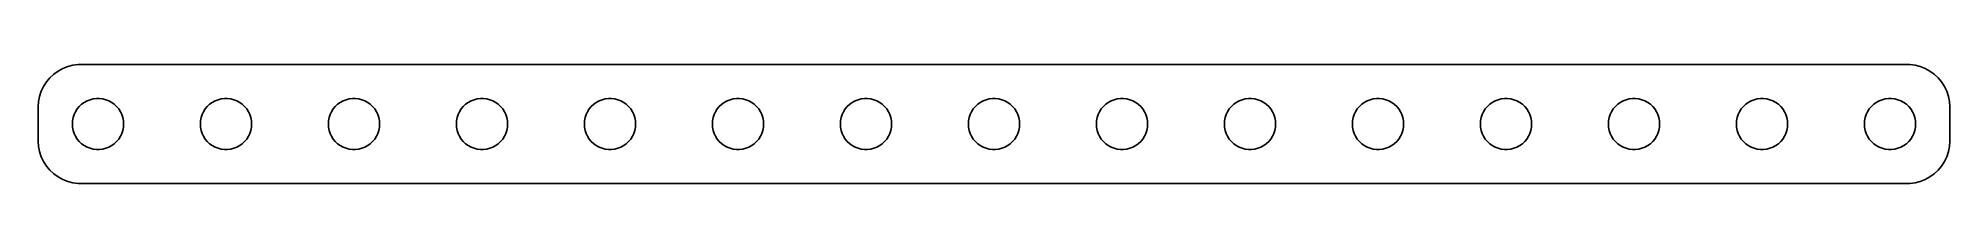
# Model space of a CAD drawing. Header units: metres. Extents: x 0 to 224, y 1 to 14.
import ezdxf

# ---------------------------------------------------------------- set-up
doc = ezdxf.new("R2010")
doc.units = ezdxf.units.M

msp = doc.modelspace()

# ---------------------------------------------------------------- linework, layer by layer
for p, q in [((2.82086, 13.7216), (2.31287, 13.3526)), ((3.37109, 14.0241), (2.82086, 13.7216)), ((3.95491, 14.2553), (3.37109, 14.0241)), ((4.56308, 14.4114), (3.95491, 14.2553)), ((5.18604, 14.4901), (4.56308, 14.4114)), ((219.814, 14.4901), (5.18604, 14.4901)), ((220.437, 14.4114), (219.814, 14.4901)), ((221.045, 14.2553), (220.437, 14.4114)), ((221.629, 14.0241), (221.045, 14.2553)), ((222.179, 13.7216), (221.629, 14.0241)), ((222.687, 13.3526), (222.179, 13.7216)), ((0.85111, 11.3406), (0.65707, 10.7434)), ((1.11845, 11.9088), (0.85111, 11.3406)), ((1.45491, 12.4389), (1.11845, 11.9088)), ((1.85515, 12.9227), (1.45491, 12.4389)), ((2.31287, 13.3526), (1.85515, 12.9227)), ((223.145, 12.9227), (222.687, 13.3526)), ((223.545, 12.4389), (223.145, 12.9227)), ((223.882, 11.9088), (223.545, 12.4389)), ((224.149, 11.3406), (223.882, 11.9088)), ((224.343, 10.7434), (224.149, 11.3406)), ((0.53941, 10.1267), (0.5, 9.5)), ((0.5, 9.5), (0.5, 5.5)), ((0.65707, 10.7434), (0.53941, 10.1267)), ((4.87108, 8.94525), (5.07294, 9.26335)), ((5.07294, 9.26335), (5.31308, 9.55363)), ((5.31308, 9.55363), (5.58772, 9.81154)), ((5.58772, 9.81154), (5.89252, 10.033)), ((5.89252, 10.033), (6.22266, 10.2145)), ((6.22266, 10.2145), (6.57294, 10.3532)), ((6.57294, 10.3532), (6.93785, 10.4469)), ((6.93785, 10.4469), (7.31161, 10.4941)), ((7.31161, 10.4941), (7.68837, 10.4941)), ((7.68837, 10.4941), (8.06213, 10.4469)), ((8.06213, 10.4469), (8.42705, 10.3532)), ((8.42705, 10.3532), (8.77733, 10.2145)), ((8.77733, 10.2145), (9.10747, 10.033)), ((9.10747, 10.033), (9.41226, 9.81154)), ((9.41226, 9.81154), (9.6869, 9.55363)), ((9.6869, 9.55363), (9.92705, 9.26335)), ((9.92705, 9.26335), (10.1289, 8.94525)), ((19.8711, 8.94525), (20.0729, 9.26335)), ((20.0729, 9.26335), (20.3131, 9.55363)), ((20.3131, 9.55363), (20.5877, 9.81154)), ((20.5877, 9.81154), (20.8925, 10.033)), ((20.8925, 10.033), (21.2227, 10.2145)), ((21.2227, 10.2145), (21.5729, 10.3532)), ((21.5729, 10.3532), (21.9379, 10.4469)), ((21.9379, 10.4469), (22.3116, 10.4941)), ((22.3116, 10.4941), (22.6884, 10.4941)), ((22.6884, 10.4941), (23.0621, 10.4469)), ((23.0621, 10.4469), (23.427, 10.3532)), ((23.427, 10.3532), (23.7773, 10.2145)), ((23.7773, 10.2145), (24.1075, 10.033)), ((24.1075, 10.033), (24.4123, 9.81154)), ((24.4123, 9.81154), (24.6869, 9.55363)), ((24.6869, 9.55363), (24.927, 9.26335)), ((24.927, 9.26335), (25.1289, 8.94525)), ((34.8711, 8.94525), (35.0729, 9.26335)), ((35.0729, 9.26335), (35.3131, 9.55363)), ((35.3131, 9.55363), (35.5877, 9.81154)), ((35.5877, 9.81154), (35.8925, 10.033)), ((35.8925, 10.033), (36.2227, 10.2145)), ((36.2227, 10.2145), (36.5729, 10.3532)), ((36.5729, 10.3532), (36.9379, 10.4469)), ((36.9379, 10.4469), (37.3116, 10.4941)), ((37.3116, 10.4941), (37.6884, 10.4941)), ((37.6884, 10.4941), (38.0621, 10.4469)), ((38.0621, 10.4469), (38.427, 10.3532)), ((38.427, 10.3532), (38.7773, 10.2145)), ((38.7773, 10.2145), (39.1075, 10.033)), ((39.1075, 10.033), (39.4123, 9.81154)), ((39.4123, 9.81154), (39.6869, 9.55363)), ((39.6869, 9.55363), (39.927, 9.26335)), ((39.927, 9.26335), (40.1289, 8.94525)), ((49.8711, 8.94525), (50.0729, 9.26335)), ((50.0729, 9.26335), (50.3131, 9.55363)), ((50.3131, 9.55363), (50.5877, 9.81154)), ((50.5877, 9.81154), (50.8925, 10.033)), ((50.8925, 10.033), (51.2227, 10.2145)), ((51.2227, 10.2145), (51.5729, 10.3532)), ((51.5729, 10.3532), (51.9379, 10.4469)), ((51.9379, 10.4469), (52.3116, 10.4941)), ((52.3116, 10.4941), (52.6884, 10.4941)), ((52.6884, 10.4941), (53.0621, 10.4469)), ((53.0621, 10.4469), (53.427, 10.3532)), ((53.427, 10.3532), (53.7773, 10.2145)), ((53.7773, 10.2145), (54.1075, 10.033)), ((54.1075, 10.033), (54.4123, 9.81154)), ((54.4123, 9.81154), (54.6869, 9.55363)), ((54.6869, 9.55363), (54.927, 9.26335)), ((54.927, 9.26335), (55.1289, 8.94525)), ((64.8711, 8.94525), (65.073, 9.26335)), ((65.073, 9.26335), (65.3131, 9.55363)), ((65.3131, 9.55363), (65.5877, 9.81154)), ((65.5877, 9.81154), (65.8925, 10.033)), ((65.8925, 10.033), (66.2227, 10.2145)), ((66.2227, 10.2145), (66.573, 10.3532)), ((66.573, 10.3532), (66.9379, 10.4469)), ((66.9379, 10.4469), (67.3116, 10.4941)), ((67.3116, 10.4941), (67.6884, 10.4941)), ((67.6884, 10.4941), (68.0621, 10.4469)), ((68.0621, 10.4469), (68.427, 10.3532)), ((68.427, 10.3532), (68.7773, 10.2145)), ((68.7773, 10.2145), (69.1075, 10.033)), ((69.1075, 10.033), (69.4123, 9.81154)), ((69.4123, 9.81154), (69.6869, 9.55363)), ((69.6869, 9.55363), (69.927, 9.26335)), ((69.927, 9.26335), (70.1289, 8.94525)), ((79.8711, 8.94525), (80.073, 9.26335)), ((80.073, 9.26335), (80.3131, 9.55363)), ((80.3131, 9.55363), (80.5877, 9.81154)), ((80.5877, 9.81154), (80.8925, 10.033)), ((80.8925, 10.033), (81.2227, 10.2145)), ((81.2227, 10.2145), (81.573, 10.3532)), ((81.573, 10.3532), (81.9379, 10.4469)), ((81.9379, 10.4469), (82.3116, 10.4941)), ((82.3116, 10.4941), (82.6884, 10.4941)), ((82.6884, 10.4941), (83.0621, 10.4469)), ((83.0621, 10.4469), (83.427, 10.3532)), ((83.427, 10.3532), (83.7773, 10.2145)), ((83.7773, 10.2145), (84.1075, 10.033)), ((84.1075, 10.033), (84.4123, 9.81154)), ((84.4123, 9.81154), (84.6869, 9.55363)), ((84.6869, 9.55363), (84.927, 9.26335)), ((84.927, 9.26335), (85.1289, 8.94525)), ((94.8711, 8.94525), (95.073, 9.26335)), ((95.073, 9.26335), (95.3131, 9.55363)), ((95.3131, 9.55363), (95.5877, 9.81154)), ((95.5877, 9.81154), (95.8925, 10.033)), ((95.8925, 10.033), (96.2227, 10.2145)), ((96.2227, 10.2145), (96.573, 10.3532)), ((96.573, 10.3532), (96.9379, 10.4469)), ((96.9379, 10.4469), (97.3116, 10.4941)), ((97.3116, 10.4941), (97.6884, 10.4941)), ((97.6884, 10.4941), (98.0621, 10.4469)), ((98.0621, 10.4469), (98.427, 10.3532)), ((98.427, 10.3532), (98.7773, 10.2145)), ((98.7773, 10.2145), (99.1075, 10.033)), ((99.1075, 10.033), (99.4123, 9.81154)), ((99.4123, 9.81154), (99.6869, 9.55363)), ((99.6869, 9.55363), (99.927, 9.26335)), ((99.927, 9.26335), (100.129, 8.94525)), ((109.871, 8.94525), (110.073, 9.26335)), ((110.073, 9.26335), (110.313, 9.55363)), ((110.313, 9.55363), (110.588, 9.81154)), ((110.588, 9.81154), (110.893, 10.033)), ((110.893, 10.033), (111.223, 10.2145)), ((111.223, 10.2145), (111.573, 10.3532)), ((111.573, 10.3532), (111.938, 10.4469)), ((111.938, 10.4469), (112.312, 10.4941)), ((112.312, 10.4941), (112.688, 10.4941)), ((112.688, 10.4941), (113.062, 10.4469)), ((113.062, 10.4469), (113.427, 10.3532)), ((113.427, 10.3532), (113.777, 10.2145)), ((113.777, 10.2145), (114.107, 10.033)), ((114.107, 10.033), (114.412, 9.81154)), ((114.412, 9.81154), (114.687, 9.55363)), ((114.687, 9.55363), (114.927, 9.26335)), ((114.927, 9.26335), (115.129, 8.94525)), ((124.871, 8.94525), (125.073, 9.26335)), ((125.073, 9.26335), (125.313, 9.55363)), ((125.313, 9.55363), (125.588, 9.81154)), ((125.588, 9.81154), (125.893, 10.033)), ((125.893, 10.033), (126.223, 10.2145)), ((126.223, 10.2145), (126.573, 10.3532)), ((126.573, 10.3532), (126.938, 10.4469)), ((126.938, 10.4469), (127.312, 10.4941)), ((127.312, 10.4941), (127.688, 10.4941)), ((127.688, 10.4941), (128.062, 10.4469)), ((128.062, 10.4469), (128.427, 10.3532)), ((128.427, 10.3532), (128.777, 10.2145)), ((128.777, 10.2145), (129.107, 10.033)), ((129.107, 10.033), (129.412, 9.81154)), ((129.412, 9.81154), (129.687, 9.55363)), ((129.687, 9.55363), (129.927, 9.26335)), ((129.927, 9.26335), (130.129, 8.94525)), ((139.871, 8.94525), (140.073, 9.26335)), ((140.073, 9.26335), (140.313, 9.55363)), ((140.313, 9.55363), (140.588, 9.81154)), ((140.588, 9.81154), (140.893, 10.033)), ((140.893, 10.033), (141.223, 10.2145)), ((141.223, 10.2145), (141.573, 10.3532)), ((141.573, 10.3532), (141.938, 10.4469)), ((141.938, 10.4469), (142.312, 10.4941)), ((142.312, 10.4941), (142.688, 10.4941)), ((142.688, 10.4941), (143.062, 10.4469)), ((143.062, 10.4469), (143.427, 10.3532)), ((143.427, 10.3532), (143.777, 10.2145)), ((143.777, 10.2145), (144.107, 10.033)), ((144.107, 10.033), (144.412, 9.81154)), ((144.412, 9.81154), (144.687, 9.55363)), ((144.687, 9.55363), (144.927, 9.26335)), ((144.927, 9.26335), (145.129, 8.94525)), ((154.871, 8.94525), (155.073, 9.26335)), ((155.073, 9.26335), (155.313, 9.55363)), ((155.313, 9.55363), (155.588, 9.81154)), ((155.588, 9.81154), (155.893, 10.033)), ((155.893, 10.033), (156.223, 10.2145)), ((156.223, 10.2145), (156.573, 10.3532)), ((156.573, 10.3532), (156.938, 10.4469)), ((156.938, 10.4469), (157.312, 10.4941)), ((157.312, 10.4941), (157.688, 10.4941)), ((157.688, 10.4941), (158.062, 10.4469)), ((158.062, 10.4469), (158.427, 10.3532)), ((158.427, 10.3532), (158.777, 10.2145)), ((158.777, 10.2145), (159.107, 10.033)), ((159.107, 10.033), (159.412, 9.81154)), ((159.412, 9.81154), (159.687, 9.55363)), ((159.687, 9.55363), (159.927, 9.26335)), ((159.927, 9.26335), (160.129, 8.94525)), ((169.871, 8.94525), (170.073, 9.26335)), ((170.073, 9.26335), (170.313, 9.55363)), ((170.313, 9.55363), (170.588, 9.81154)), ((170.588, 9.81154), (170.893, 10.033)), ((170.893, 10.033), (171.223, 10.2145)), ((171.223, 10.2145), (171.573, 10.3532)), ((171.573, 10.3532), (171.938, 10.4469)), ((171.938, 10.4469), (172.312, 10.4941)), ((172.312, 10.4941), (172.688, 10.4941)), ((172.688, 10.4941), (173.062, 10.4469)), ((173.062, 10.4469), (173.427, 10.3532)), ((173.427, 10.3532), (173.777, 10.2145)), ((173.777, 10.2145), (174.107, 10.033)), ((174.107, 10.033), (174.412, 9.81154)), ((174.412, 9.81154), (174.687, 9.55363)), ((174.687, 9.55363), (174.927, 9.26335)), ((174.927, 9.26335), (175.129, 8.94525)), ((184.871, 8.94525), (185.073, 9.26335)), ((185.073, 9.26335), (185.313, 9.55363)), ((185.313, 9.55363), (185.588, 9.81154)), ((185.588, 9.81154), (185.893, 10.033)), ((185.893, 10.033), (186.223, 10.2145)), ((186.223, 10.2145), (186.573, 10.3532)), ((186.573, 10.3532), (186.938, 10.4469)), ((186.938, 10.4469), (187.312, 10.4941)), ((187.312, 10.4941), (187.688, 10.4941)), ((187.688, 10.4941), (188.062, 10.4469)), ((188.062, 10.4469), (188.427, 10.3532)), ((188.427, 10.3532), (188.777, 10.2145)), ((188.777, 10.2145), (189.107, 10.033)), ((189.107, 10.033), (189.412, 9.81154)), ((189.412, 9.81154), (189.687, 9.55363)), ((189.687, 9.55363), (189.927, 9.26335)), ((189.927, 9.26335), (190.129, 8.94525)), ((199.871, 8.94525), (200.073, 9.26335)), ((200.073, 9.26335), (200.313, 9.55363)), ((200.313, 9.55363), (200.588, 9.81154)), ((200.588, 9.81154), (200.893, 10.033)), ((200.893, 10.033), (201.223, 10.2145)), ((201.223, 10.2145), (201.573, 10.3532)), ((201.573, 10.3532), (201.938, 10.4469)), ((201.938, 10.4469), (202.312, 10.4941)), ((202.312, 10.4941), (202.688, 10.4941)), ((202.688, 10.4941), (203.062, 10.4469)), ((203.062, 10.4469), (203.427, 10.3532)), ((203.427, 10.3532), (203.777, 10.2145)), ((203.777, 10.2145), (204.107, 10.033)), ((204.107, 10.033), (204.412, 9.81154)), ((204.412, 9.81154), (204.687, 9.55363)), ((204.687, 9.55363), (204.927, 9.26335)), ((204.927, 9.26335), (205.129, 8.94525)), ((214.871, 8.94525), (215.073, 9.26335)), ((215.073, 9.26335), (215.313, 9.55363)), ((215.313, 9.55363), (215.588, 9.81154)), ((215.588, 9.81154), (215.893, 10.033)), ((215.893, 10.033), (216.223, 10.2145)), ((216.223, 10.2145), (216.573, 10.3532)), ((216.573, 10.3532), (216.938, 10.4469)), ((216.938, 10.4469), (217.312, 10.4941)), ((217.312, 10.4941), (217.688, 10.4941)), ((217.688, 10.4941), (218.062, 10.4469)), ((218.062, 10.4469), (218.427, 10.3532)), ((218.427, 10.3532), (218.777, 10.2145)), ((218.777, 10.2145), (219.107, 10.033)), ((219.107, 10.033), (219.412, 9.81154)), ((219.412, 9.81154), (219.687, 9.55363)), ((219.687, 9.55363), (219.927, 9.26335)), ((219.927, 9.26335), (220.129, 8.94525)), ((224.461, 10.1267), (224.343, 10.7434)), ((224.5, 9.5), (224.461, 10.1267)), ((224.5, 5.5), (224.5, 9.5)), ((4.5, 7.5), (4.52365, 7.87599)), ((4.52365, 7.12399), (4.5, 7.5)), ((4.52365, 7.87599), (4.59424, 8.24606)), ((4.59424, 6.75392), (4.52365, 7.12399)), ((4.59424, 8.24606), (4.71066, 8.60437)), ((4.71066, 6.39561), (4.59424, 6.75392)), ((4.71066, 8.60437), (4.87108, 8.94525)), ((10.1289, 8.94525), (10.2893, 8.60437)), ((10.2893, 8.60437), (10.4057, 8.24606)), ((10.4057, 6.75392), (10.2893, 6.39561)), ((10.4057, 8.24606), (10.4763, 7.87599)), ((10.4763, 7.12399), (10.4057, 6.75392)), ((10.4763, 7.87599), (10.5, 7.5)), ((10.5, 7.5), (10.4763, 7.12399)), ((19.5, 7.5), (19.5237, 7.87599)), ((19.5237, 7.12399), (19.5, 7.5)), ((19.5237, 7.87599), (19.5942, 8.24606)), ((19.5942, 6.75392), (19.5237, 7.12399)), ((19.5942, 8.24606), (19.7107, 8.60437)), ((19.7107, 6.39561), (19.5942, 6.75392)), ((19.7107, 8.60437), (19.8711, 8.94525)), ((25.1289, 8.94525), (25.2893, 8.60437)), ((25.2893, 8.60437), (25.4057, 8.24606)), ((25.4057, 6.75392), (25.2893, 6.39561)), ((25.4057, 8.24606), (25.4763, 7.87599)), ((25.4763, 7.12399), (25.4057, 6.75392)), ((25.4763, 7.87599), (25.5, 7.5)), ((25.5, 7.5), (25.4763, 7.12399)), ((34.5, 7.5), (34.5237, 7.87599)), ((34.5237, 7.12399), (34.5, 7.5)), ((34.5237, 7.87599), (34.5942, 8.24606)), ((34.5942, 6.75392), (34.5237, 7.12399)), ((34.5942, 8.24606), (34.7107, 8.60437)), ((34.7107, 6.39561), (34.5942, 6.75392)), ((34.7107, 8.60437), (34.8711, 8.94525)), ((40.1289, 8.94525), (40.2893, 8.60437)), ((40.2893, 8.60437), (40.4057, 8.24606)), ((40.4057, 6.75392), (40.2893, 6.39561)), ((40.4057, 8.24606), (40.4763, 7.87599)), ((40.4763, 7.12399), (40.4057, 6.75392)), ((40.4763, 7.87599), (40.5, 7.5)), ((40.5, 7.5), (40.4763, 7.12399)), ((49.5, 7.5), (49.5237, 7.87599)), ((49.5237, 7.12399), (49.5, 7.5)), ((49.5237, 7.87599), (49.5942, 8.24606)), ((49.5942, 6.75392), (49.5237, 7.12399)), ((49.5942, 8.24606), (49.7107, 8.60437)), ((49.7107, 6.39561), (49.5942, 6.75392)), ((49.7107, 8.60437), (49.8711, 8.94525)), ((55.1289, 8.94525), (55.2893, 8.60437)), ((55.2893, 8.60437), (55.4057, 8.24606)), ((55.4057, 6.75392), (55.2893, 6.39561)), ((55.4057, 8.24606), (55.4763, 7.87599)), ((55.4763, 7.12399), (55.4057, 6.75392)), ((55.4763, 7.87599), (55.5, 7.5)), ((55.5, 7.5), (55.4763, 7.12399)), ((64.5, 7.5), (64.5237, 7.87599)), ((64.5237, 7.12399), (64.5, 7.5)), ((64.5237, 7.87599), (64.5943, 8.24606)), ((64.5943, 6.75392), (64.5237, 7.12399)), ((64.5943, 8.24606), (64.7107, 8.60437)), ((64.7107, 6.39561), (64.5943, 6.75392)), ((64.7107, 8.60437), (64.8711, 8.94525)), ((70.1289, 8.94525), (70.2893, 8.60437)), ((70.2893, 8.60437), (70.4057, 8.24606)), ((70.4057, 6.75392), (70.2893, 6.39561)), ((70.4057, 8.24606), (70.4763, 7.87599)), ((70.4763, 7.12399), (70.4057, 6.75392)), ((70.4763, 7.87599), (70.5, 7.5)), ((70.5, 7.5), (70.4763, 7.12399)), ((79.5, 7.5), (79.5237, 7.87599)), ((79.5237, 7.12399), (79.5, 7.5)), ((79.5237, 7.87599), (79.5943, 8.24606)), ((79.5943, 6.75392), (79.5237, 7.12399)), ((79.5943, 8.24606), (79.7107, 8.60437)), ((79.7107, 6.39561), (79.5943, 6.75392)), ((79.7107, 8.60437), (79.8711, 8.94525)), ((85.1289, 8.94525), (85.2893, 8.60437)), ((85.2893, 8.60437), (85.4057, 8.24606)), ((85.4057, 6.75392), (85.2893, 6.39561)), ((85.4057, 8.24606), (85.4763, 7.87599)), ((85.4763, 7.12399), (85.4057, 6.75392)), ((85.4763, 7.87599), (85.5, 7.5)), ((85.5, 7.5), (85.4763, 7.12399)), ((94.5, 7.5), (94.5237, 7.87599)), ((94.5237, 7.12399), (94.5, 7.5)), ((94.5237, 7.87599), (94.5943, 8.24606)), ((94.5943, 6.75392), (94.5237, 7.12399)), ((94.5943, 8.24606), (94.7107, 8.60437)), ((94.7107, 6.39561), (94.5943, 6.75392)), ((94.7107, 8.60437), (94.8711, 8.94525)), ((100.129, 8.94525), (100.289, 8.60437)), ((100.289, 8.60437), (100.406, 8.24606)), ((100.406, 6.75392), (100.289, 6.39561)), ((100.406, 8.24606), (100.476, 7.87599)), ((100.476, 7.12399), (100.406, 6.75392)), ((100.476, 7.87599), (100.5, 7.5)), ((100.5, 7.5), (100.476, 7.12399)), ((109.5, 7.5), (109.524, 7.87599)), ((109.524, 7.12399), (109.5, 7.5)), ((109.524, 7.87599), (109.594, 8.24606)), ((109.594, 6.75392), (109.524, 7.12399)), ((109.594, 8.24606), (109.711, 8.60437)), ((109.711, 6.39561), (109.594, 6.75392)), ((109.711, 8.60437), (109.871, 8.94525)), ((115.129, 8.94525), (115.289, 8.60437)), ((115.289, 8.60437), (115.406, 8.24606)), ((115.406, 6.75392), (115.289, 6.39561)), ((115.406, 8.24606), (115.476, 7.87599)), ((115.476, 7.12399), (115.406, 6.75392)), ((115.476, 7.87599), (115.5, 7.5)), ((115.5, 7.5), (115.476, 7.12399)), ((124.5, 7.5), (124.524, 7.87599)), ((124.524, 7.12399), (124.5, 7.5)), ((124.524, 7.87599), (124.594, 8.24606)), ((124.594, 6.75392), (124.524, 7.12399)), ((124.594, 8.24606), (124.711, 8.60437)), ((124.711, 6.39561), (124.594, 6.75392)), ((124.711, 8.60437), (124.871, 8.94525)), ((130.129, 8.94525), (130.289, 8.60437)), ((130.289, 8.60437), (130.406, 8.24606)), ((130.406, 6.75392), (130.289, 6.39561)), ((130.406, 8.24606), (130.476, 7.87599)), ((130.476, 7.12399), (130.406, 6.75392)), ((130.476, 7.87599), (130.5, 7.5)), ((130.5, 7.5), (130.476, 7.12399)), ((139.5, 7.5), (139.524, 7.87599)), ((139.524, 7.12399), (139.5, 7.5)), ((139.524, 7.87599), (139.594, 8.24606)), ((139.594, 6.75392), (139.524, 7.12399)), ((139.594, 8.24606), (139.711, 8.60437)), ((139.711, 6.39561), (139.594, 6.75392)), ((139.711, 8.60437), (139.871, 8.94525)), ((145.129, 8.94525), (145.289, 8.60437)), ((145.289, 8.60437), (145.406, 8.24606)), ((145.406, 6.75392), (145.289, 6.39561)), ((145.406, 8.24606), (145.476, 7.87599)), ((145.476, 7.12399), (145.406, 6.75392)), ((145.476, 7.87599), (145.5, 7.5)), ((145.5, 7.5), (145.476, 7.12399)), ((154.5, 7.5), (154.524, 7.87599)), ((154.524, 7.12399), (154.5, 7.5)), ((154.524, 7.87599), (154.594, 8.24606)), ((154.594, 6.75392), (154.524, 7.12399)), ((154.594, 8.24606), (154.711, 8.60437)), ((154.711, 6.39561), (154.594, 6.75392)), ((154.711, 8.60437), (154.871, 8.94525)), ((160.129, 8.94525), (160.289, 8.60437)), ((160.289, 8.60437), (160.406, 8.24606)), ((160.406, 6.75392), (160.289, 6.39561)), ((160.406, 8.24606), (160.476, 7.87599)), ((160.476, 7.12399), (160.406, 6.75392)), ((160.476, 7.87599), (160.5, 7.5)), ((160.5, 7.5), (160.476, 7.12399)), ((169.5, 7.5), (169.524, 7.87599)), ((169.524, 7.12399), (169.5, 7.5)), ((169.524, 7.87599), (169.594, 8.24606)), ((169.594, 6.75392), (169.524, 7.12399)), ((169.594, 8.24606), (169.711, 8.60437)), ((169.711, 6.39561), (169.594, 6.75392)), ((169.711, 8.60437), (169.871, 8.94525)), ((175.129, 8.94525), (175.289, 8.60437)), ((175.289, 8.60437), (175.406, 8.24606)), ((175.406, 6.75392), (175.289, 6.39561)), ((175.406, 8.24606), (175.476, 7.87599)), ((175.476, 7.12399), (175.406, 6.75392)), ((175.476, 7.87599), (175.5, 7.5)), ((175.5, 7.5), (175.476, 7.12399)), ((184.5, 7.5), (184.524, 7.87599)), ((184.524, 7.12399), (184.5, 7.5)), ((184.524, 7.87599), (184.594, 8.24606)), ((184.594, 6.75392), (184.524, 7.12399)), ((184.594, 8.24606), (184.711, 8.60437)), ((184.711, 6.39561), (184.594, 6.75392)), ((184.711, 8.60437), (184.871, 8.94525)), ((190.129, 8.94525), (190.289, 8.60437)), ((190.289, 8.60437), (190.406, 8.24606)), ((190.406, 6.75392), (190.289, 6.39561)), ((190.406, 8.24606), (190.476, 7.87599)), ((190.476, 7.12399), (190.406, 6.75392)), ((190.476, 7.87599), (190.5, 7.5)), ((190.5, 7.5), (190.476, 7.12399)), ((199.5, 7.5), (199.524, 7.87599)), ((199.524, 7.12399), (199.5, 7.5)), ((199.524, 7.87599), (199.594, 8.24606)), ((199.594, 6.75392), (199.524, 7.12399)), ((199.594, 8.24606), (199.711, 8.60437)), ((199.711, 6.39561), (199.594, 6.75392)), ((199.711, 8.60437), (199.871, 8.94525)), ((205.129, 8.94525), (205.289, 8.60437)), ((205.289, 8.60437), (205.406, 8.24606)), ((205.406, 6.75392), (205.289, 6.39561)), ((205.406, 8.24606), (205.476, 7.87599)), ((205.476, 7.12399), (205.406, 6.75392)), ((205.476, 7.87599), (205.5, 7.5)), ((205.5, 7.5), (205.476, 7.12399)), ((214.5, 7.5), (214.524, 7.87599)), ((214.524, 7.12399), (214.5, 7.5)), ((214.524, 7.87599), (214.594, 8.24606)), ((214.594, 6.75392), (214.524, 7.12399)), ((214.594, 8.24606), (214.711, 8.60437)), ((214.711, 6.39561), (214.594, 6.75392)), ((214.711, 8.60437), (214.871, 8.94525)), ((220.129, 8.94525), (220.289, 8.60437)), ((220.289, 8.60437), (220.406, 8.24606)), ((220.406, 6.75392), (220.289, 6.39561)), ((220.406, 8.24606), (220.476, 7.87599)), ((220.476, 7.12399), (220.406, 6.75392)), ((220.476, 7.87599), (220.5, 7.5)), ((220.5, 7.5), (220.476, 7.12399)), ((0.5, 5.5), (0.53941, 4.87332)), ((0.53941, 4.87332), (0.65707, 4.25655)), ((4.87108, 6.05473), (4.71066, 6.39561)), ((5.07294, 5.73663), (4.87108, 6.05473)), ((5.31308, 5.44635), (5.07294, 5.73663)), ((5.58772, 5.18845), (5.31308, 5.44635)), ((5.89252, 4.96701), (5.58772, 5.18845)), ((6.22266, 4.78551), (5.89252, 4.96701)), ((6.57294, 4.64682), (6.22266, 4.78551)), ((6.93785, 4.55313), (6.57294, 4.64682)), ((7.31161, 4.50591), (6.93785, 4.55313)), ((7.68837, 4.50591), (7.31161, 4.50591)), ((8.06213, 4.55313), (7.68837, 4.50591)), ((8.42705, 4.64682), (8.06213, 4.55313)), ((8.77733, 4.78551), (8.42705, 4.64682)), ((9.10747, 4.96701), (8.77733, 4.78551)), ((9.41226, 5.18845), (9.10747, 4.96701)), ((9.6869, 5.44635), (9.41226, 5.18845)), ((9.92705, 5.73663), (9.6869, 5.44635)), ((10.1289, 6.05473), (9.92705, 5.73663)), ((10.2893, 6.39561), (10.1289, 6.05473)), ((19.8711, 6.05473), (19.7107, 6.39561)), ((20.0729, 5.73663), (19.8711, 6.05473)), ((20.3131, 5.44635), (20.0729, 5.73663)), ((20.5877, 5.18845), (20.3131, 5.44635)), ((20.8925, 4.96701), (20.5877, 5.18845)), ((21.2227, 4.78551), (20.8925, 4.96701)), ((21.5729, 4.64682), (21.2227, 4.78551)), ((21.9379, 4.55313), (21.5729, 4.64682)), ((22.3116, 4.50591), (21.9379, 4.55313)), ((22.6884, 4.50591), (22.3116, 4.50591)), ((23.0621, 4.55313), (22.6884, 4.50591)), ((23.427, 4.64682), (23.0621, 4.55313)), ((23.7773, 4.78551), (23.427, 4.64682)), ((24.1075, 4.96701), (23.7773, 4.78551)), ((24.4123, 5.18845), (24.1075, 4.96701)), ((24.6869, 5.44635), (24.4123, 5.18845)), ((24.927, 5.73663), (24.6869, 5.44635)), ((25.1289, 6.05473), (24.927, 5.73663)), ((25.2893, 6.39561), (25.1289, 6.05473)), ((34.8711, 6.05473), (34.7107, 6.39561)), ((35.0729, 5.73663), (34.8711, 6.05473)), ((35.3131, 5.44635), (35.0729, 5.73663)), ((35.5877, 5.18845), (35.3131, 5.44635)), ((35.8925, 4.96701), (35.5877, 5.18845)), ((36.2227, 4.78551), (35.8925, 4.96701)), ((36.5729, 4.64682), (36.2227, 4.78551)), ((36.9379, 4.55313), (36.5729, 4.64682)), ((37.3116, 4.50591), (36.9379, 4.55313)), ((37.6884, 4.50591), (37.3116, 4.50591)), ((38.0621, 4.55313), (37.6884, 4.50591)), ((38.427, 4.64682), (38.0621, 4.55313)), ((38.7773, 4.78551), (38.427, 4.64682)), ((39.1075, 4.96701), (38.7773, 4.78551)), ((39.4123, 5.18845), (39.1075, 4.96701)), ((39.6869, 5.44635), (39.4123, 5.18845)), ((39.927, 5.73663), (39.6869, 5.44635)), ((40.1289, 6.05473), (39.927, 5.73663)), ((40.2893, 6.39561), (40.1289, 6.05473)), ((49.8711, 6.05473), (49.7107, 6.39561)), ((50.0729, 5.73663), (49.8711, 6.05473)), ((50.3131, 5.44635), (50.0729, 5.73663)), ((50.5877, 5.18845), (50.3131, 5.44635)), ((50.8925, 4.96701), (50.5877, 5.18845)), ((51.2227, 4.78551), (50.8925, 4.96701)), ((51.5729, 4.64682), (51.2227, 4.78551)), ((51.9379, 4.55313), (51.5729, 4.64682)), ((52.3116, 4.50591), (51.9379, 4.55313)), ((52.6884, 4.50591), (52.3116, 4.50591)), ((53.0621, 4.55313), (52.6884, 4.50591)), ((53.427, 4.64682), (53.0621, 4.55313)), ((53.7773, 4.78551), (53.427, 4.64682)), ((54.1075, 4.96701), (53.7773, 4.78551)), ((54.4123, 5.18845), (54.1075, 4.96701)), ((54.6869, 5.44635), (54.4123, 5.18845)), ((54.927, 5.73663), (54.6869, 5.44635)), ((55.1289, 6.05473), (54.927, 5.73663)), ((55.2893, 6.39561), (55.1289, 6.05473)), ((64.8711, 6.05473), (64.7107, 6.39561)), ((65.073, 5.73663), (64.8711, 6.05473)), ((65.3131, 5.44635), (65.073, 5.73663)), ((65.5877, 5.18845), (65.3131, 5.44635)), ((65.8925, 4.96701), (65.5877, 5.18845)), ((66.2227, 4.78551), (65.8925, 4.96701)), ((66.573, 4.64682), (66.2227, 4.78551)), ((66.9379, 4.55313), (66.573, 4.64682)), ((67.3116, 4.50591), (66.9379, 4.55313)), ((67.6884, 4.50591), (67.3116, 4.50591)), ((68.0621, 4.55313), (67.6884, 4.50591)), ((68.427, 4.64682), (68.0621, 4.55313)), ((68.7773, 4.78551), (68.427, 4.64682)), ((69.1075, 4.96701), (68.7773, 4.78551)), ((69.4123, 5.18845), (69.1075, 4.96701)), ((69.6869, 5.44635), (69.4123, 5.18845)), ((69.927, 5.73663), (69.6869, 5.44635)), ((70.1289, 6.05473), (69.927, 5.73663)), ((70.2893, 6.39561), (70.1289, 6.05473)), ((79.8711, 6.05473), (79.7107, 6.39561)), ((80.073, 5.73663), (79.8711, 6.05473)), ((80.3131, 5.44635), (80.073, 5.73663)), ((80.5877, 5.18845), (80.3131, 5.44635)), ((80.8925, 4.96701), (80.5877, 5.18845)), ((81.2227, 4.78551), (80.8925, 4.96701)), ((81.573, 4.64682), (81.2227, 4.78551)), ((81.9379, 4.55313), (81.573, 4.64682)), ((82.3116, 4.50591), (81.9379, 4.55313)), ((82.6884, 4.50591), (82.3116, 4.50591)), ((83.0621, 4.55313), (82.6884, 4.50591)), ((83.427, 4.64682), (83.0621, 4.55313)), ((83.7773, 4.78551), (83.427, 4.64682)), ((84.1075, 4.96701), (83.7773, 4.78551)), ((84.4123, 5.18845), (84.1075, 4.96701)), ((84.6869, 5.44635), (84.4123, 5.18845)), ((84.927, 5.73663), (84.6869, 5.44635)), ((85.1289, 6.05473), (84.927, 5.73663)), ((85.2893, 6.39561), (85.1289, 6.05473)), ((94.8711, 6.05473), (94.7107, 6.39561)), ((95.073, 5.73663), (94.8711, 6.05473)), ((95.3131, 5.44635), (95.073, 5.73663)), ((95.5877, 5.18845), (95.3131, 5.44635)), ((95.8925, 4.96701), (95.5877, 5.18845)), ((96.2227, 4.78551), (95.8925, 4.96701)), ((96.573, 4.64682), (96.2227, 4.78551)), ((96.9379, 4.55313), (96.573, 4.64682)), ((97.3116, 4.50591), (96.9379, 4.55313)), ((97.6884, 4.50591), (97.3116, 4.50591)), ((98.0621, 4.55313), (97.6884, 4.50591)), ((98.427, 4.64682), (98.0621, 4.55313)), ((98.7773, 4.78551), (98.427, 4.64682)), ((99.1075, 4.96701), (98.7773, 4.78551)), ((99.4123, 5.18845), (99.1075, 4.96701)), ((99.6869, 5.44635), (99.4123, 5.18845)), ((99.927, 5.73663), (99.6869, 5.44635)), ((100.129, 6.05473), (99.927, 5.73663)), ((100.289, 6.39561), (100.129, 6.05473)), ((109.871, 6.05473), (109.711, 6.39561)), ((110.073, 5.73663), (109.871, 6.05473)), ((110.313, 5.44635), (110.073, 5.73663)), ((110.588, 5.18845), (110.313, 5.44635)), ((110.893, 4.96701), (110.588, 5.18845)), ((111.223, 4.78551), (110.893, 4.96701)), ((111.573, 4.64682), (111.223, 4.78551)), ((111.938, 4.55313), (111.573, 4.64682)), ((112.312, 4.50591), (111.938, 4.55313)), ((112.688, 4.50591), (112.312, 4.50591)), ((113.062, 4.55313), (112.688, 4.50591)), ((113.427, 4.64682), (113.062, 4.55313)), ((113.777, 4.78551), (113.427, 4.64682)), ((114.107, 4.96701), (113.777, 4.78551)), ((114.412, 5.18845), (114.107, 4.96701)), ((114.687, 5.44635), (114.412, 5.18845)), ((114.927, 5.73663), (114.687, 5.44635)), ((115.129, 6.05473), (114.927, 5.73663)), ((115.289, 6.39561), (115.129, 6.05473)), ((124.871, 6.05473), (124.711, 6.39561)), ((125.073, 5.73663), (124.871, 6.05473)), ((125.313, 5.44635), (125.073, 5.73663)), ((125.588, 5.18845), (125.313, 5.44635)), ((125.893, 4.96701), (125.588, 5.18845)), ((126.223, 4.78551), (125.893, 4.96701)), ((126.573, 4.64682), (126.223, 4.78551)), ((126.938, 4.55313), (126.573, 4.64682)), ((127.312, 4.50591), (126.938, 4.55313)), ((127.688, 4.50591), (127.312, 4.50591)), ((128.062, 4.55313), (127.688, 4.50591)), ((128.427, 4.64682), (128.062, 4.55313)), ((128.777, 4.78551), (128.427, 4.64682)), ((129.107, 4.96701), (128.777, 4.78551)), ((129.412, 5.18845), (129.107, 4.96701)), ((129.687, 5.44635), (129.412, 5.18845)), ((129.927, 5.73663), (129.687, 5.44635)), ((130.129, 6.05473), (129.927, 5.73663)), ((130.289, 6.39561), (130.129, 6.05473)), ((139.871, 6.05473), (139.711, 6.39561)), ((140.073, 5.73663), (139.871, 6.05473)), ((140.313, 5.44635), (140.073, 5.73663)), ((140.588, 5.18845), (140.313, 5.44635)), ((140.893, 4.96701), (140.588, 5.18845)), ((141.223, 4.78551), (140.893, 4.96701)), ((141.573, 4.64682), (141.223, 4.78551)), ((141.938, 4.55313), (141.573, 4.64682)), ((142.312, 4.50591), (141.938, 4.55313)), ((142.688, 4.50591), (142.312, 4.50591)), ((143.062, 4.55313), (142.688, 4.50591)), ((143.427, 4.64682), (143.062, 4.55313)), ((143.777, 4.78551), (143.427, 4.64682)), ((144.107, 4.96701), (143.777, 4.78551)), ((144.412, 5.18845), (144.107, 4.96701)), ((144.687, 5.44635), (144.412, 5.18845)), ((144.927, 5.73663), (144.687, 5.44635)), ((145.129, 6.05473), (144.927, 5.73663)), ((145.289, 6.39561), (145.129, 6.05473)), ((154.871, 6.05473), (154.711, 6.39561)), ((155.073, 5.73663), (154.871, 6.05473)), ((155.313, 5.44635), (155.073, 5.73663)), ((155.588, 5.18845), (155.313, 5.44635)), ((155.893, 4.96701), (155.588, 5.18845)), ((156.223, 4.78551), (155.893, 4.96701)), ((156.573, 4.64682), (156.223, 4.78551)), ((156.938, 4.55313), (156.573, 4.64682)), ((157.312, 4.50591), (156.938, 4.55313)), ((157.688, 4.50591), (157.312, 4.50591)), ((158.062, 4.55313), (157.688, 4.50591)), ((158.427, 4.64682), (158.062, 4.55313)), ((158.777, 4.78551), (158.427, 4.64682)), ((159.107, 4.96701), (158.777, 4.78551)), ((159.412, 5.18845), (159.107, 4.96701)), ((159.687, 5.44635), (159.412, 5.18845)), ((159.927, 5.73663), (159.687, 5.44635)), ((160.129, 6.05473), (159.927, 5.73663)), ((160.289, 6.39561), (160.129, 6.05473)), ((169.871, 6.05473), (169.711, 6.39561)), ((170.073, 5.73663), (169.871, 6.05473)), ((170.313, 5.44635), (170.073, 5.73663)), ((170.588, 5.18845), (170.313, 5.44635)), ((170.893, 4.96701), (170.588, 5.18845)), ((171.223, 4.78551), (170.893, 4.96701)), ((171.573, 4.64682), (171.223, 4.78551)), ((171.938, 4.55313), (171.573, 4.64682)), ((172.312, 4.50591), (171.938, 4.55313)), ((172.688, 4.50591), (172.312, 4.50591)), ((173.062, 4.55313), (172.688, 4.50591)), ((173.427, 4.64682), (173.062, 4.55313)), ((173.777, 4.78551), (173.427, 4.64682)), ((174.107, 4.96701), (173.777, 4.78551)), ((174.412, 5.18845), (174.107, 4.96701)), ((174.687, 5.44635), (174.412, 5.18845)), ((174.927, 5.73663), (174.687, 5.44635)), ((175.129, 6.05473), (174.927, 5.73663)), ((175.289, 6.39561), (175.129, 6.05473)), ((184.871, 6.05473), (184.711, 6.39561)), ((185.073, 5.73663), (184.871, 6.05473)), ((185.313, 5.44635), (185.073, 5.73663)), ((185.588, 5.18845), (185.313, 5.44635)), ((185.893, 4.96701), (185.588, 5.18845)), ((186.223, 4.78551), (185.893, 4.96701)), ((186.573, 4.64682), (186.223, 4.78551)), ((186.938, 4.55313), (186.573, 4.64682)), ((187.312, 4.50591), (186.938, 4.55313)), ((187.688, 4.50591), (187.312, 4.50591)), ((188.062, 4.55313), (187.688, 4.50591)), ((188.427, 4.64682), (188.062, 4.55313)), ((188.777, 4.78551), (188.427, 4.64682)), ((189.107, 4.96701), (188.777, 4.78551)), ((189.412, 5.18845), (189.107, 4.96701)), ((189.687, 5.44635), (189.412, 5.18845)), ((189.927, 5.73663), (189.687, 5.44635)), ((190.129, 6.05473), (189.927, 5.73663)), ((190.289, 6.39561), (190.129, 6.05473)), ((199.871, 6.05473), (199.711, 6.39561)), ((200.073, 5.73663), (199.871, 6.05473)), ((200.313, 5.44635), (200.073, 5.73663)), ((200.588, 5.18845), (200.313, 5.44635)), ((200.893, 4.96701), (200.588, 5.18845)), ((201.223, 4.78551), (200.893, 4.96701)), ((201.573, 4.64682), (201.223, 4.78551)), ((201.938, 4.55313), (201.573, 4.64682)), ((202.312, 4.50591), (201.938, 4.55313)), ((202.688, 4.50591), (202.312, 4.50591)), ((203.062, 4.55313), (202.688, 4.50591)), ((203.427, 4.64682), (203.062, 4.55313)), ((203.777, 4.78551), (203.427, 4.64682)), ((204.107, 4.96701), (203.777, 4.78551)), ((204.412, 5.18845), (204.107, 4.96701)), ((204.687, 5.44635), (204.412, 5.18845)), ((204.927, 5.73663), (204.687, 5.44635)), ((205.129, 6.05473), (204.927, 5.73663)), ((205.289, 6.39561), (205.129, 6.05473)), ((214.871, 6.05473), (214.711, 6.39561)), ((215.073, 5.73663), (214.871, 6.05473)), ((215.313, 5.44635), (215.073, 5.73663)), ((215.588, 5.18845), (215.313, 5.44635)), ((215.893, 4.96701), (215.588, 5.18845)), ((216.223, 4.78551), (215.893, 4.96701)), ((216.573, 4.64682), (216.223, 4.78551)), ((216.938, 4.55313), (216.573, 4.64682)), ((217.312, 4.50591), (216.938, 4.55313)), ((217.688, 4.50591), (217.312, 4.50591)), ((218.062, 4.55313), (217.688, 4.50591)), ((218.427, 4.64682), (218.062, 4.55313)), ((218.777, 4.78551), (218.427, 4.64682)), ((219.107, 4.96701), (218.777, 4.78551)), ((219.412, 5.18845), (219.107, 4.96701)), ((219.687, 5.44635), (219.412, 5.18845)), ((219.927, 5.73663), (219.687, 5.44635)), ((220.129, 6.05473), (219.927, 5.73663)), ((220.289, 6.39561), (220.129, 6.05473)), ((224.343, 4.25655), (224.461, 4.87332)), ((224.461, 4.87332), (224.5, 5.5)), ((0.65707, 4.25655), (0.85111, 3.65936)), ((0.85111, 3.65936), (1.11845, 3.09122)), ((1.11845, 3.09122), (1.45491, 2.56107)), ((1.45491, 2.56107), (1.85515, 2.07726)), ((223.145, 2.07726), (223.545, 2.56107)), ((223.545, 2.56107), (223.882, 3.09122)), ((223.882, 3.09122), (224.149, 3.65936)), ((224.149, 3.65936), (224.343, 4.25655)), ((1.85515, 2.07726), (2.31287, 1.64743)), ((2.31287, 1.64743), (2.82086, 1.27835)), ((2.82086, 1.27835), (3.37109, 0.97586)), ((3.37109, 0.97586), (3.95491, 0.7447)), ((3.95491, 0.7447), (4.56308, 0.58856)), ((4.56308, 0.58856), (5.18604, 0.50986)), ((5.18604, 0.50986), (219.814, 0.50986)), ((219.814, 0.50986), (220.437, 0.58856)), ((220.437, 0.58856), (221.045, 0.7447)), ((221.045, 0.7447), (221.629, 0.97586)), ((221.629, 0.97586), (222.179, 1.27835)), ((222.179, 1.27835), (222.687, 1.64743)), ((222.687, 1.64743), (223.145, 2.07726))]:
    msp.add_line(p, q)

doc.saveas('drawing.dxf')
